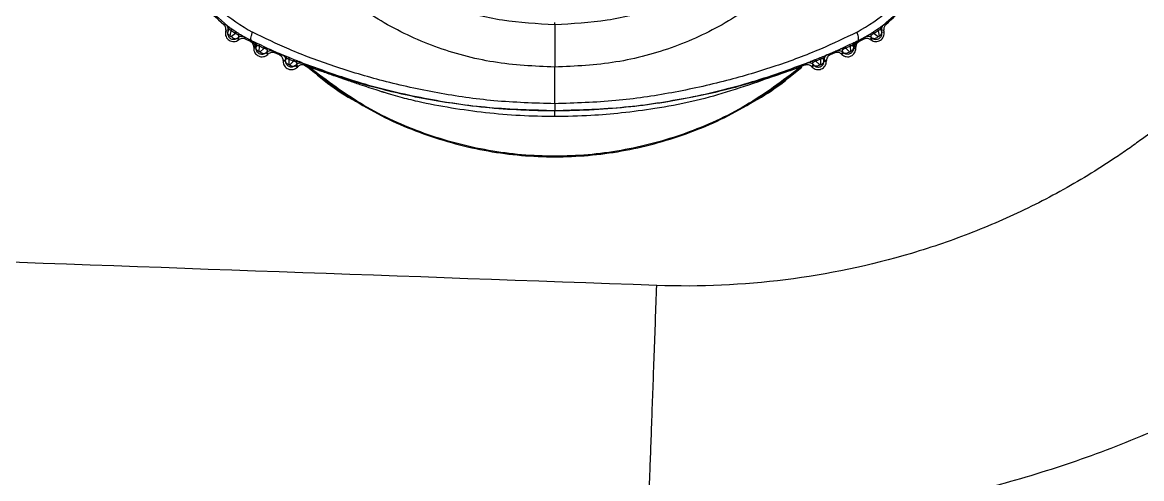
# Model space of a CAD drawing. Extents: x 412 to 492, y 622 to 766.
# Drawn here: x 438.882 to 442.585, y 646.321 to 647.83 of the extents above; entities that cross this region are included whole.
import ezdxf

# ---------------------------------------------------------------- set-up
doc = ezdxf.new("R2010")
doc.units = 0
doc.header["$MEASUREMENT"] = 0
doc.layers.add('1', color=4, linetype='Continuous')
doc.layers.add('GEOMETRY', color=4, linetype='Continuous', lineweight=25)

# ---------------------------------------------------------------- blocks, each defined once
blk = doc.blocks.new('2024 Beam 220V LL')
at = {"layer": 'GEOMETRY'}
for p, q in [((27.6023, 5.064), (27.595, 5.065)), ((27.602, 5.0459), (27.601, 5.0411)), ((27.6084, 5.0397), (27.601, 5.0411)), ((27.6095, 5.0447), (27.602, 5.0459)), ((27.6095, 5.0447), (27.6084, 5.0397)), ((27.6168, 5.0274), (27.6202, 5.0443)), ((27.6339, 5.0351), (27.6202, 5.0443)), ((27.6217, 5.0503), (27.6351, 5.0412)), ((28.6905, 5.0643), (28.6905, 5.0719)), ((29.7458, 5.0413), (29.7592, 5.0504)), ((29.7607, 5.0443), (29.747, 5.0351)), ((29.7607, 5.0443), (29.7641, 5.0274)), ((29.7789, 5.0458), (29.7714, 5.0447)), ((29.7725, 5.0397), (29.7714, 5.0447)), ((29.7725, 5.0397), (29.7799, 5.0411)), ((29.7859, 5.065), (29.7786, 5.064)), ((29.7799, 5.0411), (29.7789, 5.0458)), ((27.6339, 5.0351), (27.6206, 5.025)), ((27.6327, 5.0163), (27.64, 5.0197)), ((27.64, 5.0197), (27.6426, 5.0217)), ((27.64, 5.0197), (27.6444, 5.0136)), ((27.6466, 5.0152), (27.6426, 5.0217)), ((27.6444, 5.0136), (27.6466, 5.0152)), ((27.6512, 5.0307), (27.688, 5.0108)), ((27.6676, 5.0166), (27.6639, 5.023)), ((27.6835, 5.0084), (27.6676, 5.0166)), ((27.6835, 5.0084), (27.687, 5.0087)), ((27.688, 5.0108), (27.687, 5.0087)), ((27.687, 5.0087), (27.6914, 5.009)), ((27.688, 5.0108), (27.6975, 5.0063)), ((27.7131, 4.9993), (27.7281, 4.9923)), ((29.6527, 4.9923), (29.6678, 4.9993)), ((29.6837, 5.0064), (29.6929, 5.0108)), ((29.6939, 5.0087), (29.6895, 5.009)), ((29.6929, 5.0108), (29.7294, 5.0306)), ((29.6939, 5.0087), (29.6929, 5.0108)), ((29.6974, 5.0084), (29.6939, 5.0087)), ((29.7133, 5.0166), (29.6974, 5.0084)), ((29.7133, 5.0166), (29.717, 5.023)), ((29.7383, 5.0217), (29.7343, 5.0152)), ((29.7343, 5.0152), (29.7365, 5.0136)), ((29.741, 5.0197), (29.7365, 5.0136)), ((29.7383, 5.0217), (29.741, 5.0197)), ((29.747, 5.0351), (29.7603, 5.025)), ((27.6944, 4.99), (27.6943, 4.9868)), ((27.7022, 4.9865), (27.6943, 4.9868)), ((27.698, 4.9903), (27.6944, 4.99)), ((27.7024, 4.9905), (27.698, 4.9903)), ((27.7022, 4.9865), (27.7024, 4.9905)), ((27.7122, 4.9757), (27.713, 4.993)), ((27.7279, 4.986), (27.713, 4.993)), ((27.7279, 4.986), (27.7155, 4.9742)), ((27.7378, 4.9739), (27.7352, 4.9713)), ((27.7352, 4.9713), (27.7406, 4.9655)), ((27.7426, 4.9674), (27.7378, 4.9739)), ((27.7406, 4.9655), (27.7426, 4.9674)), ((27.7639, 4.971), (27.7592, 4.9774)), ((27.7798, 4.964), (27.7639, 4.971)), ((27.7798, 4.964), (27.7881, 4.965)), ((29.5856, 4.9621), (29.6346, 4.9835)), ((29.6011, 4.964), (29.5928, 4.965)), ((29.617, 4.971), (29.6011, 4.964)), ((29.617, 4.971), (29.6217, 4.9774)), ((29.6431, 4.9739), (29.6383, 4.9674)), ((29.6383, 4.9674), (29.6403, 4.9655)), ((29.6457, 4.9713), (29.6403, 4.9655)), ((29.6457, 4.9713), (29.6431, 4.9739)), ((29.6679, 4.993), (29.6529, 4.9861)), ((29.6529, 4.9861), (29.6654, 4.9742)), ((29.6679, 4.993), (29.6687, 4.9757)), ((29.6785, 4.9905), (29.6787, 4.9865)), ((29.6829, 4.9903), (29.6785, 4.9905)), ((29.6787, 4.9865), (29.6866, 4.9868)), ((29.6865, 4.99), (29.6829, 4.9903)), ((29.6866, 4.9868), (29.6865, 4.99)), ((27.8, 4.9469), (27.7917, 4.9459)), ((27.7917, 4.9459), (27.7917, 4.9432)), ((27.7999, 4.9432), (27.7917, 4.9432)), ((27.7999, 4.9432), (27.8, 4.9469)), ((27.8114, 4.9323), (27.8116, 4.9496)), ((27.8263, 4.9436), (27.8116, 4.9496)), ((27.8123, 4.9555), (27.8271, 4.9494)), ((27.8263, 4.9436), (27.8141, 4.9311)), ((27.8329, 4.9295), (27.8271, 4.9255)), ((27.8357, 4.9324), (27.8329, 4.9295)), ((27.8329, 4.9295), (27.8387, 4.9236)), ((27.841, 4.9259), (27.8357, 4.9324)), ((27.8387, 4.9236), (27.841, 4.9259)), ((27.862, 4.9303), (27.8568, 4.9368)), ((27.8624, 4.9302), (27.862, 4.9303)), ((27.8673, 4.9289), (27.8624, 4.9302)), ((27.8624, 4.9302), (27.8735, 4.9236)), ((29.5185, 4.9302), (29.5136, 4.9289)), ((29.5189, 4.9303), (29.5185, 4.9302)), ((29.5189, 4.9303), (29.5241, 4.9368)), ((29.5452, 4.9324), (29.5399, 4.9259)), ((29.5399, 4.9259), (29.5422, 4.9236)), ((29.548, 4.9295), (29.5422, 4.9236)), ((29.5452, 4.9324), (29.548, 4.9295)), ((29.5537, 4.9494), (29.5686, 4.9555)), ((29.5693, 4.9497), (29.5546, 4.9436)), ((29.5546, 4.9436), (29.5668, 4.9311)), ((29.5693, 4.9497), (29.5695, 4.9323)), ((29.581, 4.9432), (29.5809, 4.9469)), ((29.5892, 4.9459), (29.5809, 4.9469)), ((29.581, 4.9432), (29.5892, 4.9432)), ((29.5892, 4.9432), (29.5892, 4.9459)), ((27.8784, 4.9224), (27.8735, 4.9236)), ((29.5074, 4.9236), (29.5025, 4.9224)), ((28.6905, 4.7788), (28.6905, 4.7805))]:
    blk.add_line(p, q, dxfattribs=at)
for points, knots in [([(28.6905, 4.9237), (28.6226, 4.927), (28.4876, 4.9335), (28.2928, 4.9864), (28.1138, 5.0703), (27.9579, 5.1864), (27.8319, 5.3313), (27.7427, 5.5007), (27.6936, 5.6869), (27.6842, 5.8822), (27.7132, 6.0792), (27.7781, 6.2708), (27.8751, 6.45), (28, 6.61), (28.1492, 6.7439), (28.3177, 6.8447), (28.5001, 6.9113), (28.6273, 6.9199), (28.6905, 6.9242)], [0, 0, 0, 0, 0.064638, 0.128652, 0.191528, 0.253029, 0.313363, 0.373321, 0.433986, 0.495948, 0.559248, 0.623536, 0.688243, 0.752741, 0.816423, 0.878848, 0.939909, 1, 1, 1, 1]), ([(28.6905, 6.9242), (28.7536, 6.9199), (28.8808, 6.9113), (29.0632, 6.8447), (29.2317, 6.7439), (29.3809, 6.61), (29.5058, 6.45), (29.6028, 6.2708), (29.6677, 6.0792), (29.6967, 5.8822), (29.6873, 5.6869), (29.6382, 5.5007), (29.549, 5.3313), (29.423, 5.1864), (29.2671, 5.0703), (29.0881, 4.9864), (28.8933, 4.9335), (28.7583, 4.927), (28.6905, 4.9237)], [0, 0, 0, 0, 0.060091, 0.121152, 0.183577, 0.247259, 0.311757, 0.376464, 0.440752, 0.504052, 0.566014, 0.626679, 0.686637, 0.746971, 0.808472, 0.871348, 0.935362, 1, 1, 1, 1]), ([(28.6905, 5.0643), (28.6323, 5.0671), (28.5166, 5.0726), (28.3496, 5.1178), (28.1962, 5.1895), (28.0626, 5.2888), (27.9546, 5.4127), (27.8783, 5.5578), (27.8364, 5.7173), (27.8285, 5.8845), (27.8535, 6.0533), (27.9093, 6.2174), (27.9924, 6.3711), (28.0995, 6.5082), (28.2271, 6.6231), (28.3714, 6.7095), (28.5275, 6.7667), (28.6364, 6.7741), (28.6905, 6.7778)], [0, 0, 0, 0, 0.064677, 0.128726, 0.191618, 0.253103, 0.313385, 0.373279, 0.433903, 0.49586, 0.559185, 0.62351, 0.688256, 0.752792, 0.816505, 0.878937, 0.939969, 1, 1, 1, 1]), ([(28.6905, 6.7778), (28.7445, 6.7741), (28.8534, 6.7667), (29.0095, 6.7095), (29.1538, 6.6231), (29.2814, 6.5082), (29.3885, 6.3711), (29.4716, 6.2174), (29.5274, 6.0533), (29.5524, 5.8845), (29.5445, 5.7173), (29.5026, 5.5578), (29.4263, 5.4127), (29.3183, 5.2888), (29.1847, 5.1895), (29.0313, 5.1178), (28.8643, 5.0726), (28.7486, 5.0671), (28.6905, 5.0643)], [0, 0, 0, 0, 0.060031, 0.121063, 0.183495, 0.247208, 0.311744, 0.37649, 0.440815, 0.50414, 0.566097, 0.626721, 0.686615, 0.746897, 0.808382, 0.871274, 0.935323, 1, 1, 1, 1]), ([(31.8358, 5.637), (31.6412, 5.4707), (31.4438, 5.3079), (31.0428, 4.9901), (30.8393, 4.8349), (30.6319, 4.6848)], [0, 0, 0, 0, 0.5, 0.5, 1, 1, 1, 1]), ([(27.4446, 5.4654), (27.4456, 5.4219), (27.4476, 5.3356), (27.4985, 5.2125), (27.5795, 5.1067), (27.6533, 5.0617), (27.6904, 5.0391)], [0, 0, 0, 0, 0.251416, 0.499983, 0.748554, 1, 1, 1, 1]), ([(29.6904, 5.0395), (29.7276, 5.062), (29.8014, 5.1067), (29.8823, 5.2127), (29.9324, 5.3358), (29.9352, 5.4221), (29.9366, 5.4655)], [0, 0, 0, 0, 0.2514755, 0.500099, 0.7487466, 1, 1, 1, 1]), ([(27.4189, 5.3699), (27.4251, 5.3404), (27.4374, 5.2816), (27.4761, 5.1999), (27.5275, 5.1253), (27.5724, 5.0852), (27.595, 5.065)], [0, 0, 0, 0, 0.25081, 0.499261, 0.74806, 1, 1, 1, 1]), ([(27.4211, 5.3833), (27.4285, 5.3449), (27.4411, 5.2805), (27.4827, 5.1973), (27.5338, 5.1237), (27.5805, 5.0835), (27.6078, 5.06)], [0, 0, 0, 0, 0.307324, 0.515132, 0.716378, 1, 1, 1, 1]), ([(29.7732, 5.0601), (29.7935, 5.0769), (29.819, 5.098), (29.8424, 5.124), (29.8482, 5.1307), (29.8496, 5.1325), (29.85, 5.1329), (29.8502, 5.1331), (29.8706, 5.1573), (29.8898, 5.1852), (29.9198, 5.2403), (29.9443, 5.2966), (29.9546, 5.3541), (29.9598, 5.3829)], [0, 0, 0, 0, 0.2082, 0.260693, 0.274113, 0.277664, 0.278653, 0.278952, 0.27912, 0.526842, 0.539473, 0.768615, 1, 1, 1, 1]), ([(29.7859, 5.065), (29.8084, 5.0851), (29.8532, 5.1251), (29.9045, 5.1995), (29.9434, 5.2813), (29.9558, 5.3403), (29.962, 5.3699)], [0, 0, 0, 0, 0.250557, 0.499216, 0.748246, 1, 1, 1, 1]), ([(27.602, 5.0459), (27.6022, 5.0477), (27.6026, 5.0513), (27.6012, 5.0566), (27.5988, 5.0614), (27.5962, 5.0638), (27.595, 5.065)], [0, 0, 0, 0, 0.254076, 0.511662, 0.759811, 1, 1, 1, 1]), ([(27.6078, 5.06), (27.6063, 5.0612), (27.603, 5.0636), (27.6025, 5.0639), (27.6023, 5.064)], [0, 0, 0, 0, 0.470584, 1, 1, 1, 1]), ([(27.6095, 5.0447), (27.6097, 5.0465), (27.6101, 5.0501), (27.6088, 5.0555), (27.6063, 5.0604), (27.6036, 5.0628), (27.6023, 5.064)], [0, 0, 0, 0, 0.245215, 0.500001, 0.754786, 1, 1, 1, 1]), ([(27.6078, 5.06), (27.6087, 5.0594), (27.6099, 5.0585), (27.6115, 5.0574), (27.6123, 5.0569), (27.6127, 5.0566), (27.613, 5.0564), (27.614, 5.0557), (27.6169, 5.0537), (27.6197, 5.0517), (27.6217, 5.0503)], [0, 0, 0, 0, 0.237358, 0.356058, 0.420019, 0.422084, 0.43752, 0.479818, 0.63966, 1, 1, 1, 1]), ([(27.6133, 5.048), (27.6132, 5.0492), (27.6131, 5.0516), (27.612, 5.0549), (27.6103, 5.0578), (27.6086, 5.0593), (27.6078, 5.06)], [0, 0, 0, 0, 0.247391, 0.500007, 0.75262, 1, 1, 1, 1]), ([(27.6084, 5.0397), (27.6082, 5.0378), (27.6078, 5.0339), (27.6092, 5.0282), (27.6122, 5.0232), (27.6164, 5.0191), (27.6217, 5.0166), (27.6273, 5.0155), (27.631, 5.016), (27.6327, 5.0163)], [0, 0, 0, 0, 0.144507, 0.289018, 0.433648, 0.578516, 0.721145, 0.865396, 1, 1, 1, 1]), ([(27.6168, 5.0274), (27.6155, 5.0282), (27.6128, 5.0298), (27.6099, 5.033), (27.6083, 5.0364), (27.6084, 5.0386), (27.6084, 5.0397)], [0, 0, 0, 0, 0.244802, 0.5, 0.755198, 1, 1, 1, 1]), ([(27.6133, 5.048), (27.6123, 5.0479), (27.6103, 5.0476), (27.6098, 5.0457), (27.6095, 5.0447)], [0, 0, 0, 0, 0.471748, 1, 1, 1, 1]), ([(27.6202, 5.0443), (27.6196, 5.0449), (27.6183, 5.046), (27.617, 5.0467), (27.6162, 5.0471), (27.6156, 5.0473), (27.6145, 5.0478), (27.6138, 5.0479), (27.6133, 5.048)], [0, 0, 0, 0, 0.238068, 0.475416, 0.501679, 0.551762, 0.728188, 1, 1, 1, 1]), ([(27.6202, 5.0443), (27.6208, 5.0457), (27.6219, 5.0485), (27.6218, 5.0497), (27.6217, 5.0503)], [0, 0, 0, 0, 0.4999998, 1, 1, 1, 1]), ([(27.6339, 5.0351), (27.6344, 5.0365), (27.6355, 5.0394), (27.6352, 5.0406), (27.6351, 5.0412)], [0, 0, 0, 0, 0.499386, 1, 1, 1, 1]), ([(27.6351, 5.0412), (27.6379, 5.0394), (27.6434, 5.0357), (27.6486, 5.0324), (27.6512, 5.0307)], [0, 0, 0, 0, 0.51114, 1, 1, 1, 1]), ([(27.688, 5.0108), (27.6871, 5.0116), (27.6853, 5.0133), (27.685, 5.0195), (27.6865, 5.0281), (27.6891, 5.0354), (27.6904, 5.0391)], [0, 0, 0, 0, 0.239707, 0.491119, 0.747175, 1, 1, 1, 1]), ([(28.6905, 4.8026), (28.6232, 4.8046), (28.4933, 4.8085), (28.3036, 4.8365), (28.1267, 4.875), (27.9625, 4.9239), (27.8176, 4.9781), (27.7305, 5.0199), (27.6904, 5.0391)], [0, 0, 0, 0, 0.194123, 0.375326, 0.553698, 0.717107, 0.869983, 1, 1, 1, 1]), ([(28.6905, 5.0643), (28.6905, 5.0408), (28.6905, 4.9937), (28.6905, 4.947), (28.6905, 4.9237)], [0, 0, 0, 0, 0.5, 1, 1, 1, 1]), ([(29.6904, 5.0395), (29.6505, 5.0204), (29.5635, 4.9788), (29.4186, 4.9247), (29.2543, 4.8758), (29.0774, 4.8371), (28.8877, 4.8088), (28.7577, 4.8047), (28.6905, 4.8026)], [0, 0, 0, 0, 0.129548, 0.282447, 0.44601, 0.624613, 0.805705, 1, 1, 1, 1]), ([(29.6929, 5.0108), (29.6938, 5.0117), (29.6957, 5.0134), (29.6959, 5.0198), (29.6944, 5.0285), (29.6917, 5.0359), (29.6904, 5.0395)], [0, 0, 0, 0, 0.246242, 0.500052, 0.753835, 1, 1, 1, 1]), ([(29.7294, 5.0306), (29.732, 5.0322), (29.7373, 5.0356), (29.7429, 5.0393), (29.7458, 5.0413)], [0, 0, 0, 0, 0.489095, 1, 1, 1, 1]), ([(29.741, 5.0197), (29.743, 5.0185), (29.7467, 5.0163), (29.7529, 5.0155), (29.7586, 5.0163), (29.764, 5.0188), (29.7684, 5.0227), (29.7715, 5.0278), (29.7731, 5.0337), (29.7727, 5.0377), (29.7725, 5.0397)], [0, 0, 0, 0, 0.150026, 0.264695, 0.386799, 0.506391, 0.628102, 0.750272, 0.873009, 1, 1, 1, 1]), ([(29.747, 5.0351), (29.7465, 5.0366), (29.7454, 5.0394), (29.7457, 5.0406), (29.7458, 5.0413)], [0, 0, 0, 0, 0.500046, 1, 1, 1, 1]), ([(29.7607, 5.0443), (29.7601, 5.0457), (29.759, 5.0485), (29.7592, 5.0498), (29.7592, 5.0504)], [0, 0, 0, 0, 0.497179, 1, 1, 1, 1]), ([(29.7592, 5.0504), (29.7618, 5.0521), (29.7672, 5.0558), (29.7711, 5.0586), (29.7732, 5.0601)], [0, 0, 0, 0, 0.471171, 1, 1, 1, 1]), ([(29.7677, 5.048), (29.7672, 5.0479), (29.7663, 5.0478), (29.7646, 5.0471), (29.7626, 5.046), (29.7613, 5.0449), (29.7607, 5.0443)], [0, 0, 0, 0, 0.272495, 0.525015, 0.76235, 1, 1, 1, 1]), ([(29.7641, 5.0274), (29.7654, 5.0282), (29.768, 5.0297), (29.7709, 5.0329), (29.7726, 5.0363), (29.7725, 5.0386), (29.7725, 5.0397)], [0, 0, 0, 0, 0.236544, 0.488622, 0.746745, 1, 1, 1, 1]), ([(29.7677, 5.048), (29.7677, 5.0492), (29.7679, 5.0516), (29.769, 5.0549), (29.7707, 5.0579), (29.7724, 5.0594), (29.7732, 5.0601)], [0, 0, 0, 0, 0.241912, 0.492587, 0.747086, 1, 1, 1, 1]), ([(29.7714, 5.0447), (29.7711, 5.0457), (29.7706, 5.0475), (29.7686, 5.0478), (29.7677, 5.048)], [0, 0, 0, 0, 0.5278504, 1, 1, 1, 1]), ([(29.7786, 5.064), (29.7773, 5.0628), (29.7746, 5.0604), (29.7721, 5.0555), (29.7708, 5.0501), (29.7712, 5.0465), (29.7714, 5.0447)], [0, 0, 0, 0, 0.24521, 0.499997, 0.754786, 1, 1, 1, 1]), ([(29.7786, 5.064), (29.7784, 5.0639), (29.7779, 5.0636), (29.7747, 5.0612), (29.7732, 5.0601)], [0, 0, 0, 0, 0.529299, 1, 1, 1, 1]), ([(29.7859, 5.065), (29.7846, 5.0637), (29.7819, 5.0612), (29.7796, 5.0562), (29.7783, 5.051), (29.7787, 5.0475), (29.7789, 5.0458)], [0, 0, 0, 0, 0.254088, 0.511673, 0.759824, 1, 1, 1, 1]), ([(27.6206, 5.025), (27.6204, 5.0249), (27.62, 5.0246), (27.6193, 5.0245), (27.6186, 5.0246), (27.618, 5.0248), (27.6176, 5.0251), (27.6174, 5.0254), (27.6171, 5.0257), (27.6169, 5.0261), (27.6168, 5.0267), (27.6168, 5.0272), (27.6168, 5.0274)], [0, 0, 0, 0, 0.1449882, 0.2823959, 0.4088267, 0.524229, 0.5794503, 0.6341592, 0.6894534, 0.7463817, 0.8673432, 1, 1, 1, 1]), ([(27.6206, 5.025), (27.622, 5.0236), (27.6251, 5.0206), (27.6305, 5.0181), (27.6359, 5.0176), (27.6386, 5.019), (27.64, 5.0197)], [0, 0, 0, 0, 0.241635, 0.500008, 0.758375, 1, 1, 1, 1]), ([(27.6425, 5.0302), (27.642, 5.0306), (27.6409, 5.0315), (27.6388, 5.033), (27.6363, 5.0342), (27.6347, 5.0348), (27.6339, 5.0351)], [0, 0, 0, 0, 0.249261, 0.488794, 0.734234, 1, 1, 1, 1]), ([(27.6425, 5.0302), (27.6441, 5.0308), (27.6474, 5.0321), (27.6499, 5.0312), (27.6512, 5.0307)], [0, 0, 0, 0, 0.490313, 1, 1, 1, 1]), ([(27.6426, 5.0217), (27.6437, 5.0228), (27.6453, 5.0244), (27.6449, 5.0272), (27.6439, 5.0289), (27.643, 5.0298), (27.6425, 5.0302)], [0, 0, 0, 0, 0.55288, 0.791652, 0.900062, 1, 1, 1, 1]), ([(27.6639, 5.023), (27.6622, 5.0238), (27.6588, 5.0253), (27.653, 5.0257), (27.6474, 5.0246), (27.6442, 5.0227), (27.6426, 5.0217)], [0, 0, 0, 0, 0.24483, 0.5, 0.75517, 1, 1, 1, 1]), ([(27.6676, 5.0166), (27.6659, 5.0174), (27.6624, 5.0189), (27.6567, 5.0191), (27.6512, 5.018), (27.6481, 5.0161), (27.6466, 5.0152)], [0, 0, 0, 0, 0.253852, 0.511393, 0.759829, 1, 1, 1, 1]), ([(27.6639, 5.023), (27.6633, 5.0234), (27.6624, 5.024), (27.6569, 5.0273), (27.653, 5.0296), (27.6512, 5.0307)], [0, 0, 0, 0, 0.547732, 0.785452, 1, 1, 1, 1]), ([(27.6944, 4.99), (27.6943, 4.9919), (27.6942, 4.9958), (27.6917, 5.001), (27.6882, 5.0055), (27.6851, 5.0075), (27.6835, 5.0084)], [0, 0, 0, 0, 0.253715, 0.509834, 0.758299, 1, 1, 1, 1]), ([(27.687, 5.0087), (27.6886, 5.0077), (27.6919, 5.0058), (27.6955, 5.0012), (27.6978, 4.9959), (27.698, 4.9921), (27.698, 4.9903)], [0, 0, 0, 0, 0.244721, 0.5, 0.755279, 1, 1, 1, 1]), ([(27.6914, 5.009), (27.6917, 5.0089), (27.6923, 5.0087), (27.6959, 5.007), (27.6975, 5.0063)], [0, 0, 0, 0, 0.5639057, 1, 1, 1, 1]), ([(27.6914, 5.009), (27.693, 5.008), (27.6962, 5.0061), (27.6999, 5.0015), (27.7022, 4.9962), (27.7023, 4.9924), (27.7024, 4.9905)], [0, 0, 0, 0, 0.244705, 0.5, 0.755295, 1, 1, 1, 1]), ([(27.6975, 5.0063), (27.6984, 5.0059), (27.6998, 5.0052), (27.7015, 5.0045), (27.7034, 5.0037), (27.7073, 5.002), (27.7109, 5.0003), (27.7131, 4.9993)], [0, 0, 0, 0, 0.231722, 0.347212, 0.412126, 0.632719, 1, 1, 1, 1]), ([(27.7056, 4.9947), (27.7053, 4.996), (27.7047, 4.9985), (27.7029, 5.0018), (27.7005, 5.0045), (27.6985, 5.0057), (27.6975, 5.0063)], [0, 0, 0, 0, 0.247126, 0.500004, 0.75288, 1, 1, 1, 1]), ([(27.713, 4.993), (27.7133, 4.9944), (27.7138, 4.9974), (27.7133, 4.9987), (27.7131, 4.9993)], [0, 0, 0, 0, 0.500018, 1, 1, 1, 1]), ([(29.6679, 4.993), (29.6676, 4.9945), (29.6671, 4.9974), (29.6675, 4.9987), (29.6678, 4.9993)], [0, 0, 0, 0, 0.496, 1, 1, 1, 1]), ([(29.6678, 4.9993), (29.6707, 5.0006), (29.6768, 5.0034), (29.6813, 5.0054), (29.6837, 5.0064)], [0, 0, 0, 0, 0.473222, 1, 1, 1, 1]), ([(29.6754, 4.9947), (29.6757, 4.996), (29.6763, 4.9985), (29.6781, 5.0018), (29.6806, 5.0046), (29.6827, 5.0058), (29.6837, 5.0064)], [0, 0, 0, 0, 0.24107, 0.491816, 0.746797, 1, 1, 1, 1]), ([(29.6895, 5.009), (29.6879, 5.008), (29.6847, 5.0061), (29.681, 5.0015), (29.6787, 4.9962), (29.6786, 4.9924), (29.6785, 4.9905)], [0, 0, 0, 0, 0.244701, 0.499995, 0.755291, 1, 1, 1, 1]), ([(29.6829, 4.9903), (29.6829, 4.9921), (29.6831, 4.9959), (29.6854, 5.0012), (29.689, 5.0058), (29.6923, 5.0077), (29.6939, 5.0087)], [0, 0, 0, 0, 0.244721, 0.5, 0.755279, 1, 1, 1, 1]), ([(29.6895, 5.009), (29.6893, 5.0089), (29.6888, 5.0088), (29.6854, 5.0072), (29.6837, 5.0064)], [0, 0, 0, 0, 0.5249198, 1, 1, 1, 1]), ([(29.6974, 5.0084), (29.6958, 5.0074), (29.6924, 5.0054), (29.689, 5.0007), (29.6867, 4.9955), (29.6866, 4.9918), (29.6865, 4.99)], [0, 0, 0, 0, 0.254418, 0.510943, 0.758803, 1, 1, 1, 1]), ([(29.7343, 5.0152), (29.7327, 5.0162), (29.7295, 5.0182), (29.7239, 5.0191), (29.7183, 5.0188), (29.7149, 5.0174), (29.7133, 5.0166)], [0, 0, 0, 0, 0.253839, 0.51138, 0.759816, 1, 1, 1, 1]), ([(29.7294, 5.0306), (29.7276, 5.0295), (29.7239, 5.0272), (29.7185, 5.024), (29.7176, 5.0234), (29.717, 5.023)], [0, 0, 0, 0, 0.215082, 0.452843, 1, 1, 1, 1]), ([(29.7383, 5.0217), (29.7367, 5.0227), (29.7335, 5.0246), (29.7279, 5.0257), (29.7221, 5.0254), (29.7187, 5.0238), (29.717, 5.023)], [0, 0, 0, 0, 0.24483, 0.500002, 0.755173, 1, 1, 1, 1]), ([(29.7383, 5.0301), (29.7366, 5.0307), (29.7333, 5.032), (29.7307, 5.031), (29.7294, 5.0306)], [0, 0, 0, 0, 0.5, 1, 1, 1, 1]), ([(29.7383, 5.0301), (29.7378, 5.0297), (29.7369, 5.0288), (29.736, 5.0271), (29.7356, 5.0244), (29.7372, 5.0228), (29.7383, 5.0217)], [0, 0, 0, 0, 0.102534, 0.213631, 0.457718, 1, 1, 1, 1]), ([(29.747, 5.0351), (29.7461, 5.0348), (29.7445, 5.0342), (29.742, 5.0329), (29.7399, 5.0315), (29.7388, 5.0305), (29.7383, 5.0301)], [0, 0, 0, 0, 0.265392, 0.510123, 0.749622, 1, 1, 1, 1]), ([(29.7603, 5.025), (29.7589, 5.0236), (29.7558, 5.0206), (29.7504, 5.0181), (29.745, 5.0176), (29.7423, 5.019), (29.741, 5.0197)], [0, 0, 0, 0, 0.24163, 0.5, 0.75837, 1, 1, 1, 1]), ([(29.7641, 5.0274), (29.7641, 5.0272), (29.7642, 5.0267), (29.764, 5.0261), (29.7638, 5.0257), (29.7636, 5.0254), (29.7633, 5.0251), (29.7629, 5.0248), (29.7623, 5.0246), (29.7616, 5.0245), (29.7609, 5.0246), (29.7605, 5.0249), (29.7603, 5.025)], [0, 0, 0, 0, 0.132673, 0.253631, 0.310559, 0.365854, 0.420561, 0.475786, 0.591188, 0.717618, 0.855031, 1, 1, 1, 1]), ([(27.7122, 4.9757), (27.7108, 4.9763), (27.7079, 4.9775), (27.7047, 4.9801), (27.7026, 4.9832), (27.7023, 4.9854), (27.7022, 4.9865)], [0, 0, 0, 0, 0.244947, 0.5, 0.755053, 1, 1, 1, 1]), ([(27.7352, 4.9713), (27.7331, 4.9698), (27.7296, 4.9672), (27.7235, 4.9659), (27.7179, 4.9662), (27.7125, 4.9681), (27.7079, 4.9715), (27.7045, 4.976), (27.7024, 4.9811), (27.7023, 4.9847), (27.7022, 4.9865)], [0, 0, 0, 0, 0.166512, 0.279987, 0.401109, 0.523295, 0.648233, 0.769287, 0.886519, 1, 1, 1, 1]), ([(27.7056, 4.9947), (27.7047, 4.9944), (27.7028, 4.9935), (27.7026, 4.9916), (27.7024, 4.9905)], [0, 0, 0, 0, 0.475353, 1, 1, 1, 1]), ([(27.713, 4.993), (27.7123, 4.9934), (27.7108, 4.9942), (27.7095, 4.9945), (27.7087, 4.9947), (27.708, 4.9948), (27.7069, 4.9949), (27.7061, 4.9948), (27.7056, 4.9947)], [0, 0, 0, 0, 0.230171, 0.465865, 0.473511, 0.536883, 0.722542, 1, 1, 1, 1]), ([(27.7155, 4.9742), (27.7153, 4.9741), (27.715, 4.9739), (27.7145, 4.9737), (27.7139, 4.9737), (27.7134, 4.9738), (27.7131, 4.974), (27.7128, 4.9742), (27.7126, 4.9744), (27.7124, 4.9747), (27.7122, 4.9752), (27.7122, 4.9755), (27.7122, 4.9757)], [0, 0, 0, 0, 0.146361, 0.284808, 0.41183, 0.527282, 0.582294, 0.636648, 0.691473, 0.747865, 0.867827, 1, 1, 1, 1]), ([(27.7155, 4.9742), (27.7171, 4.973), (27.7204, 4.9704), (27.7261, 4.9687), (27.7314, 4.9688), (27.734, 4.9705), (27.7352, 4.9713)], [0, 0, 0, 0, 0.241792, 0.500007, 0.758217, 1, 1, 1, 1]), ([(27.7279, 4.986), (27.7282, 4.9875), (27.7288, 4.9904), (27.7284, 4.9917), (27.7281, 4.9923)], [0, 0, 0, 0, 0.499055, 1, 1, 1, 1]), ([(27.737, 4.9823), (27.7365, 4.9827), (27.7353, 4.9835), (27.7331, 4.9846), (27.7305, 4.9855), (27.7288, 4.9859), (27.7279, 4.986)], [0, 0, 0, 0, 0.25021, 0.488494, 0.732792, 1, 1, 1, 1]), ([(27.7281, 4.9923), (27.7311, 4.9909), (27.7372, 4.988), (27.7429, 4.9852), (27.7458, 4.9838)], [0, 0, 0, 0, 0.491532, 1, 1, 1, 1]), ([(27.737, 4.9823), (27.7386, 4.9831), (27.7418, 4.9848), (27.7444, 4.9841), (27.7458, 4.9838)], [0, 0, 0, 0, 0.4898, 1, 1, 1, 1]), ([(27.7378, 4.9739), (27.7388, 4.9751), (27.7403, 4.9769), (27.7396, 4.9796), (27.7385, 4.9812), (27.7375, 4.9819), (27.737, 4.9823)], [0, 0, 0, 0, 0.552691, 0.791968, 0.900435, 1, 1, 1, 1]), ([(27.7378, 4.9739), (27.7393, 4.975), (27.7423, 4.9774), (27.7479, 4.9791), (27.7538, 4.9793), (27.7574, 4.978), (27.7592, 4.9774)], [0, 0, 0, 0, 0.244606, 0.5, 0.755394, 1, 1, 1, 1]), ([(27.7639, 4.971), (27.7621, 4.9716), (27.7584, 4.9729), (27.7525, 4.9725), (27.747, 4.9708), (27.744, 4.9685), (27.7426, 4.9674)], [0, 0, 0, 0, 0.253687, 0.5098545, 0.7583857, 1, 1, 1, 1]), ([(27.7458, 4.9838), (27.7541, 4.9801), (27.7706, 4.9727), (27.7874, 4.9655), (27.7957, 4.962)], [0, 0, 0, 0, 0.499752, 1, 1, 1, 1]), ([(27.7592, 4.9774), (27.7586, 4.9778), (27.7577, 4.9783), (27.7519, 4.981), (27.7478, 4.9829), (27.7458, 4.9838)], [0, 0, 0, 0, 0.54318, 0.782069, 1, 1, 1, 1]), ([(27.7917, 4.9459), (27.7915, 4.9479), (27.7912, 4.9518), (27.7885, 4.957), (27.7848, 4.9614), (27.7814, 4.9631), (27.7798, 4.964)], [0, 0, 0, 0, 0.2536742, 0.5098419, 0.7583726, 1, 1, 1, 1]), ([(27.7881, 4.965), (27.7885, 4.9649), (27.7892, 4.9646), (27.7938, 4.9628), (27.7957, 4.962)], [0, 0, 0, 0, 0.5726771, 1, 1, 1, 1]), ([(27.7881, 4.965), (27.7897, 4.9641), (27.7931, 4.9623), (27.797, 4.9579), (27.7995, 4.9526), (27.7998, 4.9487), (27.8, 4.9469)], [0, 0, 0, 0, 0.244604, 0.5, 0.755396, 1, 1, 1, 1]), ([(29.5686, 4.9555), (29.5716, 4.9567), (29.578, 4.9592), (29.583, 4.9611), (29.5856, 4.9621)], [0, 0, 0, 0, 0.473443, 1, 1, 1, 1]), ([(29.5773, 4.9515), (29.5777, 4.9526), (29.5784, 4.955), (29.5802, 4.958), (29.5826, 4.9606), (29.5846, 4.9616), (29.5856, 4.9621)], [0, 0, 0, 0, 0.2407269, 0.491147, 0.7461402, 1, 1, 1, 1]), ([(29.5928, 4.965), (29.5912, 4.9641), (29.5878, 4.9623), (29.5839, 4.9579), (29.5814, 4.9526), (29.5811, 4.9487), (29.5809, 4.9469)], [0, 0, 0, 0, 0.244603, 0.499998, 0.755394, 1, 1, 1, 1]), ([(29.5928, 4.965), (29.5925, 4.9649), (29.592, 4.9647), (29.5877, 4.963), (29.5856, 4.9621)], [0, 0, 0, 0, 0.5074561, 1, 1, 1, 1]), ([(29.6011, 4.964), (29.5994, 4.9631), (29.5959, 4.9612), (29.5922, 4.9567), (29.5897, 4.9515), (29.5894, 4.9478), (29.5892, 4.9459)], [0, 0, 0, 0, 0.253687, 0.509854, 0.758386, 1, 1, 1, 1]), ([(29.6383, 4.9674), (29.6368, 4.9686), (29.6337, 4.971), (29.628, 4.9725), (29.6223, 4.9728), (29.6187, 4.9716), (29.617, 4.971)], [0, 0, 0, 0, 0.253674, 0.509842, 0.758372, 1, 1, 1, 1]), ([(29.6217, 4.9774), (29.6223, 4.9778), (29.6232, 4.9783), (29.629, 4.981), (29.6329, 4.9828), (29.6346, 4.9835)], [0, 0, 0, 0, 0.563573, 0.805136, 1, 1, 1, 1]), ([(29.6217, 4.9774), (29.6235, 4.978), (29.6271, 4.9793), (29.633, 4.9791), (29.6386, 4.9774), (29.6416, 4.975), (29.6431, 4.9739)], [0, 0, 0, 0, 0.244606, 0.5, 0.755394, 1, 1, 1, 1]), ([(29.6346, 4.9835), (29.6376, 4.985), (29.6434, 4.9879), (29.6497, 4.9909), (29.6527, 4.9923)], [0, 0, 0, 0, 0.519238, 1, 1, 1, 1]), ([(29.6437, 4.9821), (29.642, 4.983), (29.6388, 4.9846), (29.636, 4.9839), (29.6346, 4.9835)], [0, 0, 0, 0, 0.500002, 1, 1, 1, 1]), ([(29.6437, 4.9821), (29.6432, 4.9818), (29.6423, 4.981), (29.6413, 4.9795), (29.6407, 4.9768), (29.6421, 4.9751), (29.6431, 4.9739)], [0, 0, 0, 0, 0.10259, 0.214045, 0.458693, 1, 1, 1, 1]), ([(29.6529, 4.9861), (29.652, 4.9859), (29.6503, 4.9855), (29.6477, 4.9846), (29.6453, 4.9833), (29.6442, 4.9826), (29.6437, 4.9821)], [0, 0, 0, 0, 0.266278, 0.509161, 0.747532, 1, 1, 1, 1]), ([(29.6787, 4.9865), (29.6786, 4.9847), (29.6785, 4.9812), (29.6765, 4.9761), (29.6732, 4.9716), (29.6686, 4.9682), (29.663, 4.9662), (29.6569, 4.9659), (29.6507, 4.9675), (29.6474, 4.97), (29.6457, 4.9713)], [0, 0, 0, 0, 0.11373, 0.229048, 0.348039, 0.470766, 0.597282, 0.727635, 0.861863, 1, 1, 1, 1]), ([(29.6654, 4.9742), (29.6638, 4.973), (29.6605, 4.9704), (29.6548, 4.9687), (29.6495, 4.9688), (29.6469, 4.9705), (29.6457, 4.9713)], [0, 0, 0, 0, 0.241788, 0.5, 0.758212, 1, 1, 1, 1]), ([(29.6529, 4.9861), (29.6526, 4.9875), (29.6521, 4.9905), (29.6525, 4.9917), (29.6527, 4.9923)], [0, 0, 0, 0, 0.499944, 1, 1, 1, 1]), ([(29.6687, 4.9757), (29.6687, 4.9755), (29.6687, 4.9752), (29.6685, 4.9747), (29.6683, 4.9744), (29.6681, 4.9742), (29.6678, 4.974), (29.6675, 4.9738), (29.667, 4.9737), (29.6664, 4.9737), (29.6659, 4.9739), (29.6656, 4.9741), (29.6654, 4.9742)], [0, 0, 0, 0, 0.13219, 0.252148, 0.308539, 0.363365, 0.417718, 0.472733, 0.588185, 0.715206, 0.853659, 1, 1, 1, 1]), ([(29.6754, 4.9947), (29.675, 4.9948), (29.6741, 4.9949), (29.6723, 4.9948), (29.6702, 4.9943), (29.6686, 4.9934), (29.6679, 4.993)], [0, 0, 0, 0, 0.278003, 0.534773, 0.770599, 1, 1, 1, 1]), ([(29.6687, 4.9757), (29.6701, 4.9763), (29.6729, 4.9774), (29.6761, 4.98), (29.6783, 4.9831), (29.6786, 4.9854), (29.6787, 4.9865)], [0, 0, 0, 0, 0.236741, 0.488701, 0.746654, 1, 1, 1, 1]), ([(29.6785, 4.9905), (29.6783, 4.9915), (29.6781, 4.9935), (29.6763, 4.9943), (29.6754, 4.9947)], [0, 0, 0, 0, 0.523683, 1, 1, 1, 1]), ([(27.7957, 4.962), (27.7977, 4.9612), (27.7997, 4.9604), (27.802, 4.9596), (27.8032, 4.9591), (27.8048, 4.9586), (27.807, 4.9577), (27.8092, 4.9568), (27.8111, 4.956), (27.8123, 4.9555)], [0, 0, 0, 0, 0.415796, 0.420284, 0.453774, 0.64405, 0.702207, 0.805119, 1, 1, 1, 1]), ([(27.8038, 4.9515), (27.8034, 4.9527), (27.8028, 4.955), (27.8009, 4.958), (27.7986, 4.9605), (27.7967, 4.9615), (27.7957, 4.962)], [0, 0, 0, 0, 0.247273, 0.499996, 0.752721, 1, 1, 1, 1]), ([(27.8114, 4.9323), (27.8098, 4.9328), (27.8066, 4.9338), (27.8029, 4.9365), (27.8004, 4.9397), (27.8001, 4.942), (27.7999, 4.9432)], [0, 0, 0, 0, 0.244322, 0.5, 0.755678, 1, 1, 1, 1]), ([(27.8271, 4.9255), (27.8251, 4.9248), (27.8215, 4.9236), (27.8161, 4.9239), (27.8113, 4.9253), (27.8069, 4.9279), (27.8031, 4.932), (27.8005, 4.9372), (27.8001, 4.9411), (27.7999, 4.9432)], [0, 0, 0, 0, 0.160863, 0.299617, 0.416215, 0.550348, 0.692325, 0.842197, 1, 1, 1, 1]), ([(27.8038, 4.9515), (27.8031, 4.9513), (27.8019, 4.9511), (27.8004, 4.9496), (27.8002, 4.948), (27.8, 4.9469)], [0, 0, 0, 0, 0.226914, 0.472559, 1, 1, 1, 1]), ([(27.8116, 4.9496), (27.8108, 4.95), (27.8093, 4.9508), (27.8079, 4.9511), (27.8071, 4.9513), (27.8064, 4.9514), (27.8051, 4.9516), (27.8043, 4.9515), (27.8038, 4.9515)], [0, 0, 0, 0, 0.235042, 0.470576, 0.478141, 0.540974, 0.724966, 1, 1, 1, 1]), ([(27.8141, 4.9311), (27.814, 4.931), (27.8138, 4.9309), (27.8133, 4.9307), (27.8129, 4.9307), (27.8124, 4.9308), (27.8121, 4.9309), (27.8119, 4.9311), (27.8116, 4.9314), (27.8114, 4.9318), (27.8114, 4.9321), (27.8114, 4.9323)], [0, 0, 0, 0, 0.144352, 0.279387, 0.402711, 0.515838, 0.570705, 0.625679, 0.73952, 0.863869, 1, 1, 1, 1]), ([(27.8116, 4.9496), (27.8119, 4.951), (27.8126, 4.9538), (27.8124, 4.9549), (27.8123, 4.9555)], [0, 0, 0, 0, 0.500003, 1, 1, 1, 1]), ([(27.8141, 4.9311), (27.8157, 4.9301), (27.8191, 4.9279), (27.8245, 4.9266), (27.8294, 4.927), (27.8317, 4.9287), (27.8329, 4.9295)], [0, 0, 0, 0, 0.24251, 0.500006, 0.757498, 1, 1, 1, 1]), ([(27.8263, 4.9436), (27.8266, 4.945), (27.8273, 4.9478), (27.8272, 4.9489), (27.8271, 4.9494)], [0, 0, 0, 0, 0.4983209, 1, 1, 1, 1]), ([(27.835, 4.9401), (27.8345, 4.9404), (27.8334, 4.9411), (27.8313, 4.9422), (27.8288, 4.9431), (27.8272, 4.9434), (27.8263, 4.9436)], [0, 0, 0, 0, 0.257065, 0.499427, 0.740311, 1, 1, 1, 1]), ([(27.8271, 4.9494), (27.8295, 4.9484), (27.832, 4.9474), (27.8357, 4.9458), (27.8375, 4.9451), (27.8397, 4.9441), (27.8418, 4.9431), (27.8436, 4.9424), (27.8447, 4.9419)], [0, 0, 0, 0, 0.386711, 0.400532, 0.607773, 0.666949, 0.778449, 1, 1, 1, 1]), ([(27.835, 4.9401), (27.8367, 4.941), (27.8392, 4.9423), (27.8425, 4.9425), (27.844, 4.9421), (27.8447, 4.9419)], [0, 0, 0, 0, 0.489151, 0.744278, 1, 1, 1, 1]), ([(27.8357, 4.9324), (27.8366, 4.9336), (27.8378, 4.9353), (27.8374, 4.938), (27.8358, 4.9394), (27.835, 4.9401)], [0, 0, 0, 0, 0.545844, 0.787539, 1, 1, 1, 1]), ([(27.8357, 4.9324), (27.8372, 4.9336), (27.8401, 4.9361), (27.8456, 4.938), (27.8514, 4.9385), (27.855, 4.9374), (27.8568, 4.9368)], [0, 0, 0, 0, 0.244704, 0.5, 0.755296, 1, 1, 1, 1]), ([(27.862, 4.9303), (27.8602, 4.9309), (27.8564, 4.932), (27.8506, 4.9314), (27.8452, 4.9295), (27.8424, 4.9271), (27.841, 4.9259)], [0, 0, 0, 0, 0.253742, 0.509905, 0.758369, 1, 1, 1, 1]), ([(27.8447, 4.9419), (27.9122, 4.9172), (28.0474, 4.8678), (28.2587, 4.8184), (28.4733, 4.7863), (28.6181, 4.7824), (28.6905, 4.7805)], [0, 0, 0, 0, 0.249231, 0.499142, 0.749419, 1, 1, 1, 1]), ([(27.8568, 4.9368), (27.8562, 4.9371), (27.8554, 4.9375), (27.8502, 4.9397), (27.8465, 4.9412), (27.8447, 4.9419)], [0, 0, 0, 0, 0.537947, 0.778148, 1, 1, 1, 1]), ([(28.6905, 4.7788), (28.6529, 4.7793), (28.5763, 4.7804), (28.4597, 4.7894), (28.3474, 4.8034), (28.2438, 4.8215), (28.1556, 4.8408), (28.0708, 4.8626), (27.994, 4.8853), (27.9271, 4.9076), (27.8885, 4.9214), (27.8714, 4.9276), (27.8687, 4.9284), (27.8673, 4.9289)], [0, 0, 0, 0, 0.12149, 0.247913, 0.378385, 0.489164, 0.591626, 0.675724, 0.782324, 0.86989, 0.941638, 0.97185, 1, 1, 1, 1]), ([(28.6905, 4.7805), (28.7628, 4.7824), (28.9074, 4.7863), (29.1219, 4.8184), (29.333, 4.8677), (29.4681, 4.917), (29.5356, 4.9416)], [0, 0, 0, 0, 0.250561, 0.500844, 0.750768, 1, 1, 1, 1]), ([(29.5136, 4.9289), (29.5123, 4.9285), (29.5097, 4.9276), (29.493, 4.9216), (29.4556, 4.9082), (29.3894, 4.8861), (29.3125, 4.8632), (29.2288, 4.8417), (29.1444, 4.8231), (29.0475, 4.8057), (28.9386, 4.7912), (28.8178, 4.7809), (28.7338, 4.7795), (28.6905, 4.7788)], [0, 0, 0, 0, 0.026797, 0.055748, 0.125111, 0.209736, 0.319896, 0.40491, 0.501472, 0.606597, 0.727755, 0.859454, 1, 1, 1, 1]), ([(29.5399, 4.9259), (29.5384, 4.9272), (29.5355, 4.9297), (29.5299, 4.9314), (29.5242, 4.9319), (29.5207, 4.9309), (29.5189, 4.9303)], [0, 0, 0, 0, 0.25373, 0.509893, 0.758356, 1, 1, 1, 1]), ([(29.5241, 4.9368), (29.5244, 4.937), (29.5248, 4.9372), (29.5276, 4.9384), (29.5307, 4.9396), (29.5339, 4.941), (29.5356, 4.9416)], [0, 0, 0, 0, 0.365526, 0.570058, 0.785359, 1, 1, 1, 1]), ([(29.5452, 4.9324), (29.5437, 4.9336), (29.5408, 4.9361), (29.5353, 4.938), (29.5295, 4.9385), (29.5259, 4.9374), (29.5241, 4.9368)], [0, 0, 0, 0, 0.244705, 0.500002, 0.755298, 1, 1, 1, 1]), ([(29.5356, 4.9416), (29.5378, 4.9426), (29.5412, 4.9441), (29.545, 4.9459), (29.5467, 4.9466), (29.5478, 4.9471), (29.5502, 4.9481), (29.5524, 4.9489), (29.5537, 4.9494)], [0, 0, 0, 0, 0.396945, 0.618382, 0.624027, 0.667314, 0.786302, 1, 1, 1, 1]), ([(29.5456, 4.9399), (29.5448, 4.9404), (29.543, 4.9414), (29.5404, 4.9422), (29.5379, 4.9423), (29.5363, 4.9419), (29.5356, 4.9416)], [0, 0, 0, 0, 0.247807, 0.500002, 0.752196, 1, 1, 1, 1]), ([(29.5456, 4.9399), (29.545, 4.9392), (29.5435, 4.9378), (29.5432, 4.9352), (29.5444, 4.9336), (29.5452, 4.9324)], [0, 0, 0, 0, 0.21677, 0.461638, 1, 1, 1, 1]), ([(29.5546, 4.9436), (29.5536, 4.9435), (29.5519, 4.9431), (29.5493, 4.9422), (29.5472, 4.941), (29.5462, 4.9403), (29.5456, 4.9399)], [0, 0, 0, 0, 0.258987, 0.498251, 0.740212, 1, 1, 1, 1]), ([(29.548, 4.9295), (29.5494, 4.9283), (29.5522, 4.9259), (29.5575, 4.924), (29.5632, 4.9236), (29.5691, 4.925), (29.5743, 4.9281), (29.5782, 4.9326), (29.5806, 4.9378), (29.5808, 4.9414), (29.581, 4.9432)], [0, 0, 0, 0, 0.117933, 0.239777, 0.365562, 0.495333, 0.631944, 0.761558, 0.884208, 1, 1, 1, 1]), ([(29.5668, 4.9311), (29.5652, 4.9301), (29.5618, 4.9279), (29.5564, 4.9266), (29.5515, 4.927), (29.5492, 4.9287), (29.548, 4.9295)], [0, 0, 0, 0, 0.242506, 0.5, 0.757494, 1, 1, 1, 1]), ([(29.5546, 4.9436), (29.5542, 4.945), (29.5535, 4.9478), (29.5537, 4.9489), (29.5537, 4.9494)], [0, 0, 0, 0, 0.499955, 1, 1, 1, 1]), ([(29.5695, 4.9323), (29.5695, 4.9321), (29.5695, 4.9318), (29.5693, 4.9314), (29.569, 4.9311), (29.5688, 4.9309), (29.5685, 4.9308), (29.5681, 4.9307), (29.5676, 4.9307), (29.5671, 4.9309), (29.5669, 4.931), (29.5668, 4.9311)], [0, 0, 0, 0, 0.136149, 0.260496, 0.374339, 0.429311, 0.484179, 0.597306, 0.720627, 0.855667, 1, 1, 1, 1]), ([(29.5693, 4.9497), (29.569, 4.951), (29.5683, 4.9538), (29.5685, 4.955), (29.5686, 4.9555)], [0, 0, 0, 0, 0.496231, 1, 1, 1, 1]), ([(29.5773, 4.9515), (29.5768, 4.9515), (29.5759, 4.9516), (29.5743, 4.9514), (29.5728, 4.9511), (29.5716, 4.9508), (29.5704, 4.9502), (29.5696, 4.9498), (29.5694, 4.9497), (29.5693, 4.9497)], [0, 0, 0, 0, 0.277232, 0.531793, 0.620229, 0.767289, 0.926588, 0.974406, 1, 1, 1, 1]), ([(29.5695, 4.9323), (29.5711, 4.9328), (29.5742, 4.9338), (29.5779, 4.9364), (29.5804, 4.9396), (29.5808, 4.942), (29.581, 4.9432)], [0, 0, 0, 0, 0.2393, 0.493099, 0.750585, 1, 1, 1, 1]), ([(29.5809, 4.9469), (29.5808, 4.948), (29.5806, 4.9501), (29.5784, 4.951), (29.5773, 4.9515)], [0, 0, 0, 0, 0.526973, 1, 1, 1, 1]), ([(27.8735, 4.9236), (27.9309, 4.8763), (27.9889, 4.8285), (28.0568, 4.7985), (28.0575, 4.7982)], [0, 0, 0, 0, 0.989926, 1, 1, 1, 1]), ([(28.6905, 4.7601), (28.6521, 4.7607), (28.5756, 4.762), (28.4613, 4.772), (28.3481, 4.7876), (28.2541, 4.8052), (28.1879, 4.8218), (28.1535, 4.8316), (28.136, 4.8369), (28.1278, 4.8393), (28.1242, 4.8405), (28.1224, 4.841), (28.1216, 4.8413), (28.1212, 4.8414), (28.1212, 4.8414), (28.1211, 4.8414), (28.1208, 4.8415), (28.1196, 4.8419), (28.1148, 4.8434), (28.09, 4.8512), (28.0532, 4.8633), (28.0038, 4.8801), (27.9601, 4.8953), (27.919, 4.9096), (27.8942, 4.918), (27.882, 4.9214), (27.8796, 4.9221), (27.8784, 4.9224)], [0, 0, 0, 0, 0.1261516, 0.2521892, 0.3779217, 0.5032757, 0.569547, 0.6057185, 0.6229915, 0.6308545, 0.6343652, 0.6359198, 0.6371454, 0.6371483, 0.6371693, 0.6372267, 0.6374419, 0.6382738, 0.6415439, 0.6545089, 0.7257992, 0.772839, 0.8351582, 0.8921908, 0.945352, 0.9720408, 1, 1, 1, 1]), ([(28.6905, 4.8026), (28.6905, 4.8225), (28.6905, 4.8624), (28.6905, 4.9033), (28.6905, 4.9237)], [0, 0, 0, 0, 0.5, 1, 1, 1, 1]), ([(29.5025, 4.9224), (29.4992, 4.9216), (29.4926, 4.9199), (29.4502, 4.9057), (29.3691, 4.8772), (29.2608, 4.8406), (29.1425, 4.8077), (29.0265, 4.7865), (28.9147, 4.7716), (28.8041, 4.7621), (28.7302, 4.7608), (28.6905, 4.7601)], [0, 0, 0, 0, 0.054397, 0.1087246, 0.2236432, 0.3651649, 0.4962156, 0.6338514, 0.7565837, 0.868827, 1, 1, 1, 1]), ([(29.3234, 4.7982), (29.3241, 4.7985), (29.392, 4.8285), (29.45, 4.8763), (29.5074, 4.9236)], [0, 0, 0, 0, 0.009993, 1, 1, 1, 1]), ([(28.6905, 4.8026), (28.6905, 4.7996), (28.6905, 4.7934), (28.6905, 4.7863), (28.6905, 4.7814), (28.6905, 4.7808), (28.6905, 4.7805)], [0, 0, 0, 0, 0.243697, 0.5, 0.756303, 1, 1, 1, 1]), ([(28.6905, 4.7601), (28.6905, 4.7627), (28.6905, 4.7681), (28.6905, 4.7741), (28.6905, 4.778), (28.6905, 4.7785), (28.6905, 4.7788)], [0, 0, 0, 0, 0.245974, 0.5, 0.754026, 1, 1, 1, 1]), ([(30.6319, 4.6848), (30.6174, 4.6742), (30.6029, 4.6637), (30.5736, 4.6432), (30.5588, 4.6331), (30.5143, 4.6034), (30.4843, 4.5842), (30.3933, 4.5289), (30.3312, 4.4948), (30.2043, 4.432), (30.1394, 4.4034), (30.0402, 4.3644), (30.0068, 4.3521), (29.9392, 4.3289), (29.9051, 4.3179), (29.7332, 4.2667), (29.5942, 4.2379), (29.3132, 4.2026), (29.1713, 4.1961), (29.0278, 4.2013)], [0, 0, 0, 0, 0.03125, 0.03125, 0.0625, 0.0625, 0.125, 0.125, 0.25, 0.25, 0.375, 0.375, 0.4375, 0.4375, 0.5, 0.5, 0.75, 0.75, 1, 1, 1, 1]), ([(29.0278, 4.2013), (28.1948, 4.2313), (27.3618, 4.2612), (26.1123, 4.306), (25.6958, 4.321), (24.8627, 4.3508), (24.4462, 4.3655), (24.0297, 4.3807)], [0, 0, 0, 0, 0.5, 0.5, 0.75, 0.75, 1, 1, 1, 1]), ([(28.9992, 3.4126), (29.0008, 3.4566), (29.0027, 3.5082), (29.0069, 3.6235), (29.0093, 3.6873), (29.0142, 3.8237), (29.0168, 3.8962), (29.0223, 4.0462), (29.025, 4.1236), (29.0278, 4.2013)], [0, 0, 0, 0, 0.25, 0.25, 0.5, 0.5, 0.75, 0.75, 1, 1, 1, 1]), ([(28.9992, 3.4126), (29.005, 3.4124), (29.011, 3.4122), (29.0228, 3.4118), (29.0405, 3.4113), (29.0817, 3.4104), (29.117, 3.41), (29.1875, 3.41), (29.2344, 3.4108), (29.3748, 3.4157), (29.468, 3.4222), (29.7466, 3.4517), (29.9309, 3.4843), (30.1592, 3.5424), (30.2046, 3.5548), (30.2947, 3.5813), (30.3393, 3.5954), (30.4722, 3.64), (30.5593, 3.6729), (30.7307, 3.7451), (30.8149, 3.7846), (30.939, 3.8487), (30.9799, 3.8709), (31.0408, 3.9055), (31.061, 3.9172), (31.0912, 3.9351), (31.1062, 3.9442), (31.1212, 3.9533), (31.1311, 3.9595), (31.1362, 3.9626), (31.1411, 3.9656)], [0, 0, 0, 0, 0.007812, 0.007812, 0.015625, 0.03125, 0.0625, 0.0625, 0.125, 0.125, 0.25, 0.25, 0.5, 0.5, 0.5625, 0.5625, 0.625, 0.625, 0.75, 0.75, 0.875, 0.875, 0.9375, 0.9375, 0.96875, 0.96875, 0.984375, 0.992187, 0.992187, 1, 1, 1, 1]), ([(23.3097, 3.6175), (23.7838, 3.5996), (24.258, 3.5826), (25.2062, 3.5488), (25.6803, 3.5318), (27.1027, 3.4807), (28.051, 3.4467), (28.9992, 3.4126)], [0, 0, 0, 0, 0.25, 0.25, 0.5, 0.5, 1, 1, 1, 1])]:
    blk.add_open_spline(points, degree=3, knots=knots, dxfattribs=at)
for points in [[(27.601, 5.0411), (27.6008, 5.0384), (27.6002, 5.0329), (27.6024, 5.0248), (27.6068, 5.0177), (27.6131, 5.0122), (27.6207, 5.0088), (27.629, 5.0079), (27.6373, 5.0093), (27.642, 5.0122), (27.6444, 5.0136)], [(29.7365, 5.0136), (29.7389, 5.0122), (29.7436, 5.0093), (29.7519, 5.0079), (29.7602, 5.0088), (29.7678, 5.0122), (29.7741, 5.0177), (29.7785, 5.0248), (29.7807, 5.0329), (29.7801, 5.0384), (29.7799, 5.0411)], [(27.6943, 4.9868), (27.6944, 4.984), (27.6947, 4.9786), (27.6981, 4.9711), (27.7033, 4.9648), (27.7102, 4.9603), (27.7181, 4.958), (27.7262, 4.9581), (27.7342, 4.9605), (27.7384, 4.9638), (27.7406, 4.9655)], [(29.6403, 4.9655), (29.6425, 4.9638), (29.6467, 4.9605), (29.6547, 4.9581), (29.6628, 4.958), (29.6707, 4.9603), (29.6776, 4.9648), (29.6829, 4.9711), (29.6862, 4.9786), (29.6865, 4.984), (29.6866, 4.9868)], [(27.7917, 4.9432), (27.7919, 4.9405), (27.7924, 4.9351), (27.796, 4.9276), (27.8015, 4.9215), (27.8085, 4.9173), (27.8165, 4.9153), (27.8246, 4.9157), (27.8325, 4.9184), (27.8366, 4.9219), (27.8387, 4.9236)], [(29.5422, 4.9236), (29.5443, 4.9219), (29.5484, 4.9184), (29.5563, 4.9157), (29.5644, 4.9153), (29.5724, 4.9173), (29.5794, 4.9215), (29.5849, 4.9276), (29.5885, 4.9351), (29.589, 4.9405), (29.5892, 4.9432)], [(27.8735, 4.9236), (27.9326, 4.8791), (28.0508, 4.79), (28.254, 4.6978), (28.4687, 4.6399), (28.6905, 4.6207), (28.9122, 4.6399), (29.1269, 4.6978), (29.3301, 4.79), (29.4483, 4.8791), (29.5074, 4.9236)], [(29.5025, 4.9224), (29.4437, 4.8783), (29.326, 4.7902), (29.124, 4.6991), (28.9107, 4.6419), (28.6905, 4.6229), (28.4702, 4.6419), (28.2569, 4.6991), (28.0549, 4.7902), (27.9372, 4.8783), (27.8784, 4.9224)]]:
    blk.add_open_spline(points, degree=3, dxfattribs=at)

msp = doc.modelspace()

# ---------------------------------------------------------------- block references
at = {"layer": '1'}
msp.add_blockref('2024 Beam 220V LL', (411.9528, 642.7586), dxfattribs=at)

doc.saveas('drawing.dxf')
